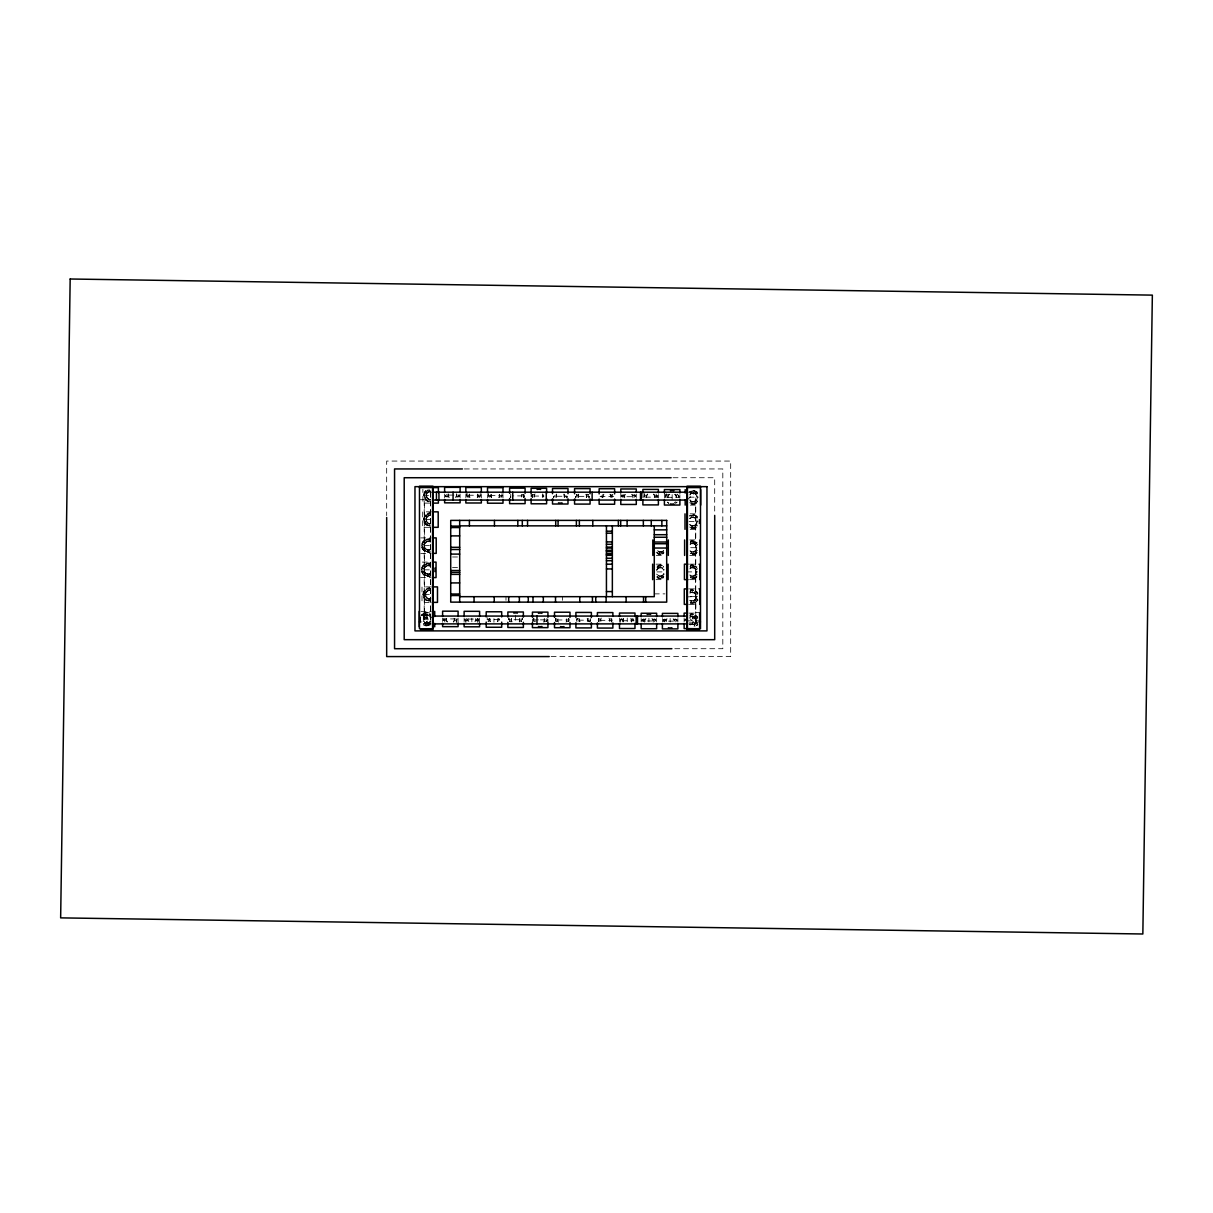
<?xml version="1.0" encoding="UTF-8"?>
<svg xmlns="http://www.w3.org/2000/svg" width="1213" height="1213" viewBox="0 0 1213 1213"><rect width="100%" height="100%" fill="white"/><g stroke="black" fill="none" stroke-linecap="round" stroke-linejoin="round"><path stroke-width="0.75" stroke-dasharray="5 3.75" d="M428.447 490.113L425.202 492.235L424.565 496.996L426.188 499.801L430.63 501.636M426.188 490.931L427.643 493.084L425.202 492.235M430.448 513.311L426.021 515.146L424.171 519.573L426.021 524.016L430.448 525.851M430.645 540.376L428.477 539.36L425.338 540.194L423.034 542.499L422.2 545.638L423.034 548.761L425.338 551.066L428.477 551.9L430.645 550.899M424.034 541.195L425.49 543.348L423.034 542.499M426.021 515.146L427.461 517.284L425.02 516.45M430.479 564.576L428.295 563.575L425.156 564.409L422.867 566.698L422.018 569.837L422.867 572.976L425.156 575.28L428.295 576.114L430.479 575.098M423.853 565.41L425.308 567.548L422.867 566.698M422.458 615.628L423.837 613.657L426.976 612.823L430.433 614.582M430.494 588.987L428.113 588.578L425.308 590.2L423.473 594.628L425.308 599.07L428.113 600.693L430.494 600.283M422.533 614.657L424.034 616.174L423.246 618.6M425.308 590.2L426.764 592.338L424.307 591.504M453.283 621.844L454.359 619.979L456.406 620.54L455.785 622.057M647.712 494.222L646.635 496.087L644.573 495.526L645.21 494.025M689.954 495.086L690.864 493.782L689.803 491.947L691.304 491.31L696.065 491.947L697.445 493.903M689.954 499.665L690.864 500.969L689.803 502.804L691.304 503.44L694.564 503.44L697.369 501.818L695.868 500.302L697.081 497.375L695.868 494.449L697.369 492.933M697.369 501.818L697.445 500.848M689.621 527.018L692.759 527.867L697.187 526.017L695.686 524.516L696.899 521.59L695.686 518.664L697.187 517.147L697.278 518.118M697.187 526.017L697.278 525.062M696.793 552.127L695.292 550.626L695.944 549.762L697.793 550.838L695.489 553.128L692.365 553.962L690.182 552.961M696.611 576.342L695.11 574.841L695.762 573.976L697.611 575.038L695.322 577.343L692.183 578.176L690 577.161M696.489 601.072L694.973 599.571L695.64 598.706L697.475 599.783L695.185 602.073L692.047 602.922L689.863 601.906M696.307 625.286L694.852 623.148L697.308 623.998L694.048 626.12M423.807 495.374L424.717 491.947L427.219 489.461A6.823 6.823 0 0 0 430.63 502.197L425.808 500.196L423.807 495.374L430.63 495.374M423.625 519.573L425.627 514.752L430.448 512.75A6.823 6.823 0 0 0 423.625 519.573L425.627 524.41L430.448 526.412A6.823 6.823 0 0 1 423.625 519.573L430.448 519.573M421.639 545.638C421.563 541.301 426.081 537.844 430.236 539.042A6.823 6.823 0 0 0 421.639 545.638C421.563 549.959 426.081 553.416 430.236 552.218A6.823 6.823 0 0 1 421.639 545.638L430.175 545.638M421.472 569.837C421.381 565.516 425.899 562.059 430.054 563.241A6.823 6.823 0 0 0 421.472 569.837C421.381 574.174 425.899 577.631 430.054 576.433A6.823 6.823 0 0 1 421.472 569.837L429.993 569.837M422.912 594.628L424.914 589.806L429.751 587.805A6.823 6.823 0 0 0 422.912 594.628L424.914 599.465L429.751 601.466A6.823 6.823 0 0 1 422.912 594.628L431.449 594.628M459.181 495.086L458.954 496.86A6.823 6.823 0 0 0 459.181 495.086L445.535 495.086A6.823 6.823 0 0 0 445.762 496.86L445.535 495.086M466.762 495.238L467.005 493.479A6.823 6.823 0 0 0 467.005 497.012L466.762 495.238L480.424 495.238L480.196 493.479A6.823 6.823 0 0 1 480.196 497.012L480.424 495.238M457.18 618.918L456.27 622.33A6.823 6.823 0 0 0 457.18 618.918L443.518 618.918L444.443 622.33A6.823 6.823 0 0 1 443.518 618.918M488.43 495.45L488.672 493.691A6.823 6.823 0 0 0 488.672 497.224L488.43 495.45L502.091 495.45L501.848 493.691A6.823 6.823 0 0 1 501.848 497.224L502.091 495.45M477.77 622.481L478.68 619.07L465.034 619.07A6.823 6.823 0 0 0 465.261 620.829L465.944 622.481M487.353 617.751L487.126 619.509L500.772 619.509L500.544 617.751M524.183 495.905L523.94 497.664A6.823 6.823 0 0 0 523.94 494.131L524.183 495.905L512.235 495.905M508.793 619.722L509.02 617.963A6.823 6.823 0 0 0 508.793 619.722L522.439 619.722A6.823 6.823 0 0 0 522.212 617.963L522.439 619.722M532.037 496.056L532.264 494.282A6.823 6.823 0 0 0 532.264 497.815L532.037 496.056L543.985 496.056M533.356 619.873L533.584 618.099A6.823 6.823 0 0 0 533.584 621.647L533.356 619.873L538.466 619.873M547.002 619.873L546.775 621.647A6.823 6.823 0 0 0 546.775 618.099L547.002 619.873L540.179 619.873M567.077 496.253L566.85 498.027A6.823 6.823 0 0 0 567.077 496.253L553.416 496.253A6.823 6.823 0 0 0 553.659 498.027L553.416 496.253M555.418 619.964L555.66 618.205A6.823 6.823 0 0 0 555.66 621.738L555.418 619.964L569.079 619.964L568.836 621.738A6.823 6.823 0 0 0 568.836 618.205L569.079 619.964M589.139 496.344L588.912 498.118A6.823 6.823 0 0 0 589.139 496.344L575.493 496.344A6.823 6.823 0 0 0 575.72 498.118L575.493 496.344M576.812 620.177L577.039 618.403A6.823 6.823 0 0 0 577.039 621.935L576.812 620.177L590.458 620.177L590.231 621.935A6.823 6.823 0 0 0 590.231 618.403L590.458 620.177M598.327 620.328L598.555 618.554A6.823 6.823 0 0 0 598.555 622.087L598.327 620.328L611.974 620.328L611.746 622.087A6.823 6.823 0 0 0 611.746 618.554L611.974 620.328M621.723 496.708L621.951 494.934A6.823 6.823 0 0 0 621.723 496.708L635.369 496.708A6.823 6.823 0 0 0 635.142 494.934L635.369 496.708M620.404 620.768L620.647 619.009A6.823 6.823 0 0 0 620.647 622.542L620.404 620.768L634.065 620.768M643.815 497.148L644.725 493.736A6.823 6.823 0 0 0 643.815 497.148L657.461 497.148L656.551 493.736A6.823 6.823 0 0 1 657.461 497.148M642.071 620.98L642.314 619.221A6.823 6.823 0 0 0 642.071 620.98L655.733 620.98A6.823 6.823 0 0 0 655.49 619.221L655.733 620.98M665.315 497.315L666.24 493.888A6.823 6.823 0 0 0 665.315 497.315L678.977 497.315L678.052 493.888A6.823 6.823 0 0 1 678.977 497.315M663.314 621.132L663.541 619.358A6.823 6.823 0 0 0 663.314 621.132L676.96 621.132A6.823 6.823 0 0 0 676.733 619.358L676.96 621.132M425.202 498.513L427.158 496.814L424.565 496.996M425.02 522.712L426.976 521.014L424.383 521.211M423.034 548.761L425.005 547.063L422.412 547.26M422.867 572.976L424.823 571.278L422.23 571.459M424.307 597.766L426.263 596.068L423.686 596.265M430.448 617.66L429.038 615.507L430.099 613.657M444.913 622.057L444.079 618.918M470.007 497.315L469.598 496.314L467.536 496.86L467.945 494.495M491.674 497.527L491.265 496.526L489.203 497.072L489.612 494.707M490.355 621.587L489.946 620.586L487.884 621.132L488.687 621.693M512.022 621.799L511.613 620.798L509.551 621.344L509.976 618.979M563.833 494.191L564.257 497.33M585.909 494.282L586.319 495.283L588.381 494.722L587.971 497.087M630.821 618.706L631.245 619.691L633.292 619.146L632.883 621.511M656.066 494.025L656.915 497.148M678.203 495.677L677.582 494.176L675.626 495.874L678.203 495.677L678.416 497.315M663.86 570.474L662.45 568.321L663.511 566.471L663.845 567.381M690.182 542.438L692.365 541.423L696.793 543.257L697.793 544.561L695.944 545.623L695.944 549.762M690 566.638L692.183 565.637L696.611 567.472L697.611 568.776L695.762 569.837L695.762 573.976M697.308 594.461L697.475 593.506L695.64 594.567L695.64 598.706M697.126 618.675L697.308 617.72L695.337 619.418L697.93 619.236M429.008 501.424L429.554 499.377L430.63 499.513M428.826 525.638L429.372 523.576L430.448 523.728M426.855 551.688L427.977 549.353L428.477 551.9M428.477 539.36L428.962 541.908L430.099 539.573M426.673 575.902L427.81 573.567L428.295 576.114M428.295 563.575L428.78 566.107L429.918 563.787M428.113 600.693L429.25 598.358L429.751 600.905M428.598 625.165L425.338 625.165L425.899 623.103L428.037 623.103L428.598 625.165L430.433 623.618M425.338 613.035L425.899 615.097L427.461 615.37L428.598 613.035M660.554 553.962L658.932 553.75L659.493 551.703L660.554 551.839L660.554 553.962L664.027 552.218M660.388 578.176L658.75 577.964L659.311 575.902L660.388 576.054L660.388 578.176L663.845 576.418M662.01 565.849L660.388 565.637L660.873 568.184L662.01 565.849L663.511 566.471M691.304 503.44L691.865 501.378L690.864 500.969M692.926 491.098L693.427 493.646L694.564 491.31M691.137 527.655L692.259 525.32L692.759 527.867M694.382 515.525L692.759 515.313L693.245 517.86L694.382 515.525L697.187 517.147M690.728 553.75L691.865 551.415L692.365 553.962M692.365 541.423L692.85 543.97L693.988 541.635M690.561 577.964L691.107 575.902L689.894 574.886M692.183 565.637L692.668 568.184L693.806 565.849M690.424 602.709L691.562 600.374L692.047 602.922M693.669 590.579L692.047 590.367L692.532 592.914L693.669 590.579L697.475 593.506M693.487 614.794L691.865 614.582L692.365 617.129L693.487 614.794L697.308 617.72M427.492 489.931L428.553 491.781L427.704 492.433M427.31 514.145L428.386 515.995L427.522 516.647M425.338 540.194L426.4 542.044L425.551 542.696M425.156 564.409L426.218 566.259L425.369 566.911M430.585 572.824L429.372 573.84L429.918 575.902M426.612 589.2L427.673 591.049L426.809 591.701M423.837 613.657L424.899 615.507L424.034 616.174M430.099 624.528L429.038 622.694L430.448 620.54M675.611 501.833L674.322 502.576M656.915 567.381L660.388 565.637M663.693 553.128L662.632 551.278L663.496 550.626M657.249 566.471L658.31 568.321L656.385 570.838M663.511 577.343L662.45 575.493L663.86 573.34M696.065 502.804L695.004 500.969L695.868 500.302M695.898 527.018L694.822 525.168L695.686 524.516M690.076 544.713L691.289 543.697L690.728 541.635M695.489 553.128L694.427 551.278L695.292 550.626M689.894 568.927L691.107 567.911L690.561 565.849M695.322 577.343L694.245 575.493L695.11 574.841M695.185 602.073L694.124 600.223L694.973 599.571M695.004 626.287L693.942 624.437L694.791 623.785M426.627 496.435L426.627 494.298L424.565 493.752M426.445 520.65L426.445 518.512L424.383 517.951M447.097 497.269L446.718 494.343M424.474 546.699L424.474 544.561L422.412 544M446.293 496.724L448.355 496.162L448.355 494.025M456.361 494.025L456.361 496.162L458.423 496.724L458.014 494.343M424.292 570.914L424.292 568.776L422.23 568.215M469.598 496.314L469.598 494.161M425.748 595.704L425.748 593.566L423.686 593.005M477.604 494.161L477.604 496.314L479.651 496.86L479.241 494.495M423.246 619.585L424.899 622.694L423.837 624.528L425.338 625.165M491.265 496.526L491.265 494.373M499.256 494.373L499.256 496.526L501.318 497.072L500.908 494.707M444.292 620.54L446.354 619.979L446.627 618.418M523.409 497.527L523.409 494.267L521.347 494.828L520.817 497.33M466.596 621.253L466.217 618.327M465.807 620.692L467.854 620.146L468.127 618.569M532.795 497.679L532.795 494.434L534.857 494.98L535.388 497.497M489.946 620.586L489.946 618.448M497.952 618.448L497.542 621.587M556.251 497.33L556.661 494.191M511.613 620.798L511.613 618.66M519.619 618.66L519.619 620.798L521.681 621.344L520.877 621.905M578.313 497.421L578.313 495.283L576.251 494.722L577.054 494.176M586.319 495.283L586.319 497.421M544.182 618.797L544.182 620.95L546.244 621.496L546.244 618.251M602.876 497.573L603.892 494.207M612.14 494.313L612.944 494.874L610.882 495.42L610.882 497.573M556.191 618.342L556.191 621.587L558.253 621.041L558.768 618.524M568.306 618.342L568.306 621.587L566.244 621.041L565.728 618.524M634.187 497.451L634.611 495.086L632.549 495.632L632.276 497.194M579.632 621.238L579.632 619.1L577.57 618.554L577.57 621.799L580.163 621.617M587.638 619.1L587.638 621.238L589.7 621.799L589.7 618.554L587.107 618.736M656.703 495.526L654.641 496.087L654.777 497.148M599.086 621.951L599.086 618.706L601.148 619.252L601.678 621.769M611.216 621.951L611.216 618.706L609.153 619.252L608.623 621.769M676.141 496.238L676.293 497.315M623.239 621.844L623.239 619.691L621.177 619.146L621.587 621.511M631.245 619.691L631.245 621.844M654.55 621.723L654.959 619.358L652.897 619.919L652.624 621.481M675.777 621.875L676.202 619.509L674.14 620.055L673.867 621.617M695.868 619.782L695.868 621.92L697.93 622.481M427.492 500.802L428.553 498.952L429.554 499.377M427.31 525.017L428.386 523.167L429.372 523.576M425.338 551.066L426.4 549.216L427.401 549.625M425.156 575.28L426.218 573.431L427.219 573.84M426.612 600.071L427.673 598.221L428.674 598.631M658.932 553.75L657.416 553.128L658.492 551.278L657.628 550.626M694.003 493.373L695.004 493.782L696.065 491.947M658.75 577.964L657.249 577.343L658.31 575.493L656.385 572.976M693.821 517.587L694.822 517.996L695.898 516.147M693.427 543.697L694.427 544.106L695.489 542.256M693.245 567.911L694.245 568.321L695.322 566.471M693.123 592.641L694.124 593.051L695.185 591.201M692.941 616.856L693.942 617.265L695.004 615.416M429.008 489.309L429.554 491.371L428.553 491.781M428.826 513.524L429.372 515.586L428.386 515.995M426.855 539.573L427.401 541.635L426.4 542.044M430.099 551.688L429.538 549.625L430.539 549.216M426.673 563.787L427.219 565.834L426.218 566.259M428.113 588.578L428.674 590.64L427.673 591.049M425.899 615.097L424.899 615.507M428.037 623.103L429.038 622.694M691.304 491.31L691.865 493.373L690.864 493.782M694.564 503.44L694.003 501.378L695.004 500.969M662.192 553.75L661.631 551.703L662.632 551.278M692.759 515.313L689.621 516.147M691.137 515.525L691.683 517.587L689.818 518.664M658.75 565.849L659.311 567.911L658.31 568.321M694.382 527.655L693.821 525.593L694.822 525.168M662.01 577.964L661.449 575.902L662.45 575.493M693.988 553.75L693.427 551.703L694.427 551.278M693.806 577.964L693.245 575.902L694.245 575.493M689.863 591.383L692.047 590.367M690.424 590.579L690.97 592.641L689.97 593.051M693.669 602.709L693.123 600.647L694.124 600.223M689.681 615.598L691.865 614.582M690.242 614.794L690.788 616.856L689.803 617.265M554.599 495.511L554.599 496.996M456.619 618.918L456.406 620.54M565.895 496.996L565.895 495.511M488.308 618.766L488.308 620.252M601.239 495.753L601.239 497.239M499.589 620.252L499.589 618.766M612.535 497.239L612.535 495.753M644.361 497.148L644.573 495.526M646.499 497.148L646.635 496.087M665.876 497.315L666.71 494.176L668.666 495.874L666.089 495.677M667.999 497.315L668.151 496.238M426.188 499.801L427.704 498.3L428.553 498.952M426.021 524.016L427.522 522.515L428.386 523.167M424.034 550.065L425.551 548.564L426.4 549.216M423.853 574.28L425.369 572.779L426.218 573.431M425.308 599.07L426.809 597.569L427.673 598.221M694.427 544.106L695.292 544.758L696.793 543.257M694.245 568.321L695.11 568.973L696.611 567.472M694.124 593.051L694.973 593.718L696.489 592.202M693.942 617.265L694.791 617.917L696.307 616.416M686.998 500.044L695.762 492.19L695.762 623.603L692.744 623.603M433.223 492.19L424.216 492.19L424.216 623.891L432.98 616.068M430.63 491.22L429.554 491.371M430.448 515.434L429.372 515.586M428.477 541.483L427.401 541.635M428.477 549.777L429.538 549.625M428.295 565.698L427.219 565.834M428.295 573.992L429.372 573.84M429.751 588.366L429.751 590.488L428.674 590.64M429.751 598.782L430.812 598.631M692.926 493.236L691.865 493.373M692.926 503.653L692.926 501.515L694.003 501.378M692.759 517.451L691.683 517.587M660.554 551.839L661.631 551.703M692.759 525.729L693.821 525.593M660.388 567.76L659.311 567.911M692.365 543.545L691.289 543.697M660.388 576.054L661.449 575.902M692.365 551.839L693.427 551.703M692.183 567.76L691.107 567.911M692.183 578.176L692.183 576.054L693.245 575.902M692.047 592.505L690.97 592.641M692.047 600.784L693.123 600.647M691.865 616.704L690.788 616.856M423.549 613.187L421.063 615.688A6.823 6.823 0 0 1 423.549 613.187L426.976 612.277L430.388 613.187A6.823 6.823 0 0 0 425.202 612.504M426.627 494.298L427.037 493.297M456.361 496.162L455.345 497.375M426.445 518.512L426.87 517.511M457.619 497.269L458.423 496.724M477.604 496.314L477.179 497.315M478.862 497.421L479.651 496.86M424.474 544.561L424.884 543.56M499.256 496.526L498.846 497.527M424.292 568.776L424.702 567.775M542.332 497.497L542.332 494.616M425.748 593.566L426.157 592.566M578.313 495.283L578.737 494.282M622.906 497.451L623.285 494.525M622.481 495.086L624.543 495.632L625.559 494.419M477.118 621.253L477.922 620.692L475.86 620.146L474.844 621.359M519.619 620.798L519.209 621.799M544.182 620.95L543.773 621.951M621.177 619.146L621.981 618.585M623.239 619.691L623.649 618.706M643.254 621.723L643.648 618.812M642.845 619.358L644.907 619.919L645.923 618.691M664.497 621.875L664.876 618.948M664.072 619.509L666.134 620.055L667.15 618.842M695.868 621.92L695.458 622.921M430.812 590.64L429.751 590.488M691.865 501.378L692.926 501.515M691.107 575.902L692.183 576.054M689.666 491.401L694.7 490.78L697.763 492.554A6.823 6.823 0 0 0 691.167 490.78M689.484 515.616L694.518 514.994L697.581 516.753A6.823 6.823 0 0 0 690.985 514.994M656.961 566.001L660.388 565.076L663.799 566.001A6.823 6.823 0 0 0 658.614 565.319M668.56 495.238L669.864 494.328M536.176 620.95L534.114 621.496L534.114 618.251M430.539 542.044L429.538 541.635M658.492 551.278L659.493 551.703M662.45 568.321L661.449 567.911M429.038 615.507L428.037 615.097M658.31 575.493L659.311 575.902M424.899 622.694L425.899 623.103M689.97 600.223L690.97 600.647M689.803 624.437L693.942 624.437M686.558 596.978L697.536 596.296M464.352 468.946L722.812 468.946L722.812 648.712L673.761 648.712M673.048 477.725L714.7 477.725L714.7 513.493M686.998 492.19L695.762 492.19M600.056 496.496L613.702 496.496M689.105 497.163L698.37 497.163M419.486 499.695L424.595 499.695L424.595 612.595L421.184 612.595M429.766 503.107L422.882 503.107L422.882 489.339M690.349 505.124L697.232 505.124M431.312 511.841L422.7 511.841L422.7 527.321L431.312 527.321M690.167 513.842L697.05 513.842M689.09 521.59L698.248 521.59M690.167 529.338L697.05 529.338M420.729 537.89L431.055 537.89M689.772 539.952L696.656 539.952M690.652 547.7L697.475 547.7M420.729 553.371L431.055 553.371M656.263 555.433L664.86 555.433M689.772 555.433L696.656 555.433M452.525 556.979L457.892 556.979M422.276 562.104L430.873 562.104M656.081 564.166L664.679 564.166M689.606 564.166L699.916 564.166M452.525 567.426L457.892 567.426M656.961 571.899L663.799 571.899M686.679 571.899L697.672 571.899M420.547 577.585L430.873 577.585M656.081 579.647L664.679 579.647M689.606 579.647L698.203 579.647M430.6 586.895L422.003 586.895L422.003 602.376L430.615 602.543M689.469 588.896L699.795 588.896M654.277 593.87L664.921 593.87M695.762 595.78L695.762 609.305M690.333 596.644L697.172 596.644M689.469 604.392L698.066 604.392M420.941 611.352L431.267 611.352M700.492 612.595L695.383 612.595L695.383 499.695M689.287 613.111L697.884 613.111M424.216 616.962L427.234 616.962L427.234 623.891M695.762 616.962L692.744 616.962L692.744 623.891L689.363 623.891M424.216 617.538L427.234 617.538M692.744 617.538L695.762 617.538M424.216 618.766L427.234 618.766M692.744 618.766L695.762 618.766M423.549 619.1L430.388 619.1M686.376 620.859L698.688 620.859M692.744 622.663L695.762 622.663M427.234 622.86L430.615 622.86M689.363 622.86L692.744 622.86M424.216 623.285L427.234 623.285M424.216 623.891L432.359 623.891M551.127 656.582L730.681 656.582L730.681 461.061L386.674 461.061L386.674 515.586M695.868 494.449L695.004 493.782M674.443 494.328L675.732 495.238M695.686 518.664L694.822 517.996M689.818 524.516L691.683 525.593M656.127 552.127L657.416 553.128M691.167 503.971L694.7 503.971L697.763 502.197A6.823 6.823 0 0 1 691.167 503.971L689.666 503.35M690.985 528.186L694.518 528.186L697.581 526.412A6.823 6.823 0 0 1 690.985 528.186L689.484 527.564M658.795 554.296L663.981 553.613A6.823 6.823 0 0 1 658.795 554.296L657.143 553.613M658.614 578.495L663.799 577.813A6.823 6.823 0 0 1 658.614 578.495L656.961 577.813M425.202 625.696L430.388 625.013A6.823 6.823 0 0 1 425.202 625.696L423.549 625.013M631.533 494.419L632.549 495.632M609.866 494.207L610.882 495.42M695.944 545.623L695.292 544.758M695.762 569.837L695.11 568.973M449.371 497.375L448.355 496.162M427.037 497.436L427.704 498.3M695.64 594.567L694.973 593.718M426.87 521.651L427.522 522.515M695.458 618.782L694.791 617.917M673.124 618.842L674.14 620.055M651.881 618.691L652.897 619.919M424.884 547.7L425.551 548.564M424.702 571.914L425.369 572.779M426.157 596.705L426.809 597.569M468.87 621.359L467.854 620.146M654.641 496.087L653.564 494.222M633.808 494.525L634.611 495.086M587.577 494.176L588.381 494.722M675.398 618.948L676.202 619.509M654.171 618.812L654.959 619.358M467.536 496.86L468.339 497.421M632.504 618.585L633.292 619.146M509.551 621.344L510.355 621.905M446.354 619.979L447.415 621.844M689.818 618.585L695.443 623.603M624.816 497.194L624.543 495.632M576.675 497.087L576.251 494.722M666.407 621.617L666.134 620.055M645.18 621.481L644.907 619.919M521.256 618.979L521.681 621.344M477.513 618.327L477.922 620.692M475.587 618.569L475.86 620.146M454.071 618.418L454.359 619.979M691.289 551.703L690.076 550.672M429.372 565.834L430.585 566.865M656.915 576.418L657.249 577.343M423.504 623.618L423.837 624.528M697.308 598.828L697.475 599.783M697.126 623.027L697.308 623.998M465.034 619.07L465.261 620.829M684.132 618.266L684.132 621.708M679.886 494.722L679.886 498.164M677.885 618.554L677.885 621.996M672.154 494.601L672.154 501.818M670.137 618.418L670.137 622.026M664.406 493.009L664.406 498.164M662.389 618.554L662.389 621.996M658.386 494.57L658.386 498.012M656.642 618.403L656.642 621.844M648.91 618.281L648.91 621.89M642.89 492.857L642.89 498.012M641.161 618.403L641.161 621.844M636.294 494.131L636.294 497.573M627.242 618.069L627.242 621.678M620.798 492.402L620.798 497.573M619.494 618.19L619.494 621.632M562.574 596.675L562.574 600.314M547.927 619.009L547.927 622.451M532.431 619.009L532.431 622.451M531.112 493.464L531.112 496.905M515.616 615.218L515.616 622.436M505.988 596.675L505.988 600.314M503.001 494.586L503.001 498.027M493.949 618.615L493.949 622.224M487.52 494.586L487.52 498.027M481.334 494.373L481.334 497.815M479.605 618.205L479.605 623.376M471.857 618.16L471.857 621.769M465.853 494.373L465.853 497.815M464.124 618.205L464.124 621.647M460.106 494.237L460.106 497.679M458.089 618.054L458.089 623.209M444.625 494.237L444.625 497.679M442.609 618.054L442.609 621.496M430.615 492.19L430.615 623.891M430.509 492.19L430.509 623.891M426.976 612.777L426.976 625.423M430.448 524.001A4.412 4.412 0 0 1 426.036 519.573A4.412 4.412 0 0 1 430.448 515.161M690.152 543.864A4.412 4.412 0 0 1 696.778 547.7A4.412 4.412 0 0 1 690.152 551.521M664.208 574.113A4.412 4.412 0 0 1 656.551 574.113M656.551 569.701A4.412 4.412 0 0 1 664.208 569.701M663.678 550.823A4.412 4.412 0 0 1 657.446 550.823M477.861 494.1A4.412 4.412 0 0 1 477.422 497.451M469.765 497.451A4.412 4.412 0 0 1 469.325 494.1M499.529 494.313A4.412 4.412 0 0 1 499.089 497.664M491.432 497.664A4.412 4.412 0 0 1 490.992 494.313M667.726 497.315A4.412 4.412 0 0 1 669.03 494.191M675.262 494.191A4.412 4.412 0 0 1 676.566 497.315M646.226 497.148A4.412 4.412 0 0 1 647.515 494.04M653.762 494.04A4.412 4.412 0 0 1 655.05 497.148M632.367 494.495A4.412 4.412 0 0 1 632.807 497.846M624.286 497.846A4.412 4.412 0 0 1 624.725 494.495M610.7 494.282A4.412 4.412 0 0 1 611.14 497.633M602.618 497.633A4.412 4.412 0 0 1 603.058 494.282M586.137 494.146A4.412 4.412 0 0 1 586.576 497.497M578.055 497.497A4.412 4.412 0 0 1 578.495 494.146M555.979 497.406A4.412 4.412 0 0 1 556.433 494.055M564.075 494.055A4.412 4.412 0 0 1 564.515 497.406M542.681 493.843A4.412 4.412 0 0 1 543.121 497.194M534.599 497.194A4.412 4.412 0 0 1 535.039 493.843M521.62 494.752A4.412 4.412 0 0 1 521.62 497.042M430.888 598.904A4.412 4.412 0 0 1 425.323 594.628A4.412 4.412 0 0 1 430.888 590.367M430.509 573.673A4.412 4.412 0 0 1 423.883 569.837A4.412 4.412 0 0 1 430.509 566.016M430.676 549.459A4.412 4.412 0 0 1 424.065 545.638A4.412 4.412 0 0 1 430.676 541.802M430.63 499.786A4.412 4.412 0 0 1 426.218 495.374A4.412 4.412 0 0 1 430.63 490.947M456.619 493.949A4.412 4.412 0 0 1 456.179 497.3M448.537 497.3A4.412 4.412 0 0 1 448.097 493.949M430.797 621.299A4.412 4.412 0 0 1 423.14 621.299M423.14 616.886A4.412 4.412 0 0 1 430.797 616.886M454.769 618.918A4.412 4.412 0 0 1 453.48 622.042M447.233 622.042A4.412 4.412 0 0 1 445.929 618.918M478.68 619.07A6.823 6.823 0 0 1 478.453 620.829M476.269 619.07A4.412 4.412 0 0 1 475.678 621.268M468.036 621.268A4.412 4.412 0 0 1 467.445 619.07M498.209 618.372A4.412 4.412 0 0 1 497.77 621.723M490.128 621.723A4.412 4.412 0 0 1 489.688 618.372M519.877 618.585A4.412 4.412 0 0 1 519.437 621.935M511.795 621.935A4.412 4.412 0 0 1 511.355 618.585M544.44 618.736A4.412 4.412 0 0 1 544 622.087M566.516 618.827A4.412 4.412 0 0 1 566.077 622.178M558.42 622.178A4.412 4.412 0 0 1 557.98 618.827M587.896 619.024A4.412 4.412 0 0 1 587.896 621.314M579.374 621.314A4.412 4.412 0 0 1 579.374 619.024M608.971 618.114A4.412 4.412 0 0 1 609.411 621.465M600.89 621.465A4.412 4.412 0 0 1 601.33 618.114M631.063 618.569A4.412 4.412 0 0 1 631.503 621.92M622.966 621.92A4.412 4.412 0 0 1 623.406 618.569M652.73 618.782A4.412 4.412 0 0 1 653.17 622.133M644.634 622.133A4.412 4.412 0 0 1 645.073 618.782M665.725 621.132A4.412 4.412 0 0 1 666.316 618.918M673.958 618.918A4.412 4.412 0 0 1 674.549 621.132M689.636 518.467A4.412 4.412 0 0 1 695.883 518.467A4.412 4.412 0 0 1 695.883 524.713A4.412 4.412 0 0 1 689.636 524.713M689.818 494.252A4.412 4.412 0 0 1 696.05 494.252A4.412 4.412 0 0 1 696.05 500.499A4.412 4.412 0 0 1 689.818 500.499M689.97 568.078A4.412 4.412 0 0 1 696.596 571.899A4.412 4.412 0 0 1 689.97 575.735M689.833 592.823A4.412 4.412 0 0 1 696.459 596.644A4.412 4.412 0 0 1 689.833 600.465M689.666 617.038A4.412 4.412 0 0 1 696.277 620.859A4.412 4.412 0 0 1 689.666 624.68M510.749 494.131L510.749 497.664A6.823 6.823 0 0 1 510.749 494.131M685.269 619.085L685.042 620.859A6.823 6.823 0 0 1 685.269 619.085M697.96 600.056L695.458 602.558L690.273 603.24A6.823 6.823 0 0 0 697.96 600.056M697.778 624.27L696.702 625.681A6.823 6.823 0 0 0 697.778 624.27M676.975 502.137L675.565 503.213A6.823 6.823 0 0 0 676.975 502.137M697.187 552.521L694.124 554.296L690.591 554.296A6.823 6.823 0 0 0 697.187 552.521M697.005 576.736L693.942 578.495L690.409 578.495A6.823 6.823 0 0 0 697.005 576.736M692.365 540.862L690.591 541.104A6.823 6.823 0 0 1 697.187 542.863L692.365 540.862M692.183 565.076L690.409 565.319A6.823 6.823 0 0 1 697.005 567.077L692.183 565.076M692.047 589.821L690.273 590.049A6.823 6.823 0 0 1 697.96 593.233L695.458 590.731L692.047 589.821M691.865 614.021L690.106 614.263A6.823 6.823 0 0 1 697.778 617.447L695.276 614.946L691.865 614.021M668.727 503.213L667.317 502.137A6.823 6.823 0 0 0 668.727 503.213"/><path stroke-width="1.5" d="M462.471 468.946L394.559 468.946L394.559 648.712L671.881 648.712M671.153 477.725L404.202 477.725L404.202 639.676L714.7 639.676L714.7 515.389M419.486 487.581L432.571 487.581L432.571 628.743L419.486 628.743L419.486 486.246L432.98 486.246L432.98 629.835L420.911 629.835L420.911 628.743M433.208 487.626L438.378 487.626L438.378 492.781M700.492 487.581L687.422 487.581L687.422 628.743M432.98 492.19L686.998 492.19M432.98 500.044L686.998 500.044M433.208 503.107L438.378 503.107L438.378 499.665M433.026 511.841L438.196 511.841L438.196 527.321L433.026 527.321M459.682 525.851L666.695 525.851M450.72 526.108L459.682 526.108M450.72 527.564L459.682 527.564M654.277 529.854L666.695 529.854M606.439 531.203L612.353 531.203M606.439 533.204L612.353 533.204M654.277 534.706L666.695 534.706M450.72 535.888L459.682 535.888M654.277 537.253L666.695 537.253M432.768 537.89L436.21 537.89L436.21 553.371L432.768 553.371M606.439 541.893L612.353 541.893M654.277 542.029L666.695 542.029M654.277 543.742L666.695 543.742M606.439 544.303L612.353 544.303M606.439 547.108L612.353 547.108M450.72 547.321L459.682 547.321M606.439 548.049L612.353 548.049M654.277 548.033L666.695 548.033M450.72 549.519L459.682 549.519M606.439 550.368L612.353 550.368M606.439 550.702L612.353 550.702M606.439 551.688L612.353 551.688M606.439 553.932L612.353 553.932M450.72 554.098L459.682 554.098M606.439 554.356L612.353 554.356M606.439 555.327L612.353 555.327M606.439 558.268L612.353 558.268M606.439 560.679L612.353 560.679M432.601 562.104L436.043 562.104L436.043 577.585L432.601 577.585M606.439 564.197L612.353 564.197M687.877 564.166L684.435 564.166L684.435 579.647L687.877 579.647M606.439 568.942L612.353 568.942M450.72 570.519L459.682 570.519M450.72 572.369L459.682 572.369M450.72 574.371L459.682 574.371M450.72 582.922L459.682 582.922M432.328 586.895L437.484 586.895L437.484 602.376L432.328 602.376M687.741 588.896L684.299 588.896L684.299 604.392L687.741 604.392M606.439 591.565L612.353 591.565M450.72 594.021L459.682 594.021M450.72 595.538L459.682 595.538M459.682 596.675L654.277 596.675L654.277 525.851M687.559 613.111L684.132 613.111L684.132 616.553M432.98 616.068L686.998 616.068M419.486 621.89L420.911 621.89M699.067 621.89L700.492 621.89M432.359 623.891L687.68 623.891M549.231 656.582L386.674 656.582L386.674 517.466M700.674 489.627L700.674 505.124M700.098 539.952L700.098 555.433M699.916 564.166L699.916 579.647M699.795 588.896L699.795 604.392M699.613 613.111L699.613 628.592M699.067 628.743L699.067 629.835L686.998 629.835L686.998 486.246L700.492 486.246L700.492 628.743L684.132 628.592L684.132 623.437M685.193 489.627L685.193 493.069M685.193 499.953L685.193 505.124M685.011 513.842L685.011 529.338M684.617 539.952L684.617 555.433M679.886 493.009L679.886 489.567L664.406 489.567L664.406 493.009M679.886 499.892L679.886 505.048L664.406 505.048L664.406 499.892M677.885 616.826L677.885 613.384L662.389 613.384L662.389 616.826M677.885 623.709L677.885 628.88L662.389 628.88L662.389 623.709M668.302 539.952L668.302 555.433M668.12 564.166L668.12 579.647M661.873 520.392L661.873 525.851M658.386 492.857L658.386 489.415L642.89 489.415L642.89 492.857M658.386 499.741L658.386 504.896L642.89 504.896L642.89 499.741M656.642 616.689L656.642 613.247L641.161 613.247L641.161 616.689M656.642 623.558L656.642 628.728L641.161 628.728L641.161 623.558M652.821 539.952L652.821 555.433M652.639 564.166L652.639 579.647M651.26 520.392L651.26 525.851M645.695 596.675L645.695 602.133M643.345 520.392L643.345 525.851M643.542 596.675L643.542 602.133M641.055 492.19L641.055 500.044M640.509 492.19L640.509 500.044M637.507 616.068L637.507 623.891M637.083 616.068L637.083 623.891M636.582 616.068L636.582 623.891M636.294 492.402L636.294 488.96L620.798 488.96L620.798 492.402M636.294 499.286L636.294 504.456L620.798 504.456L620.798 499.286M636.309 616.068L636.309 623.891M634.975 616.477L634.975 613.035L619.494 613.035L619.494 616.477M634.975 623.346L634.975 628.516L619.494 628.516L619.494 623.346M627.106 520.392L627.106 525.851M626.12 596.675L626.12 602.133M620.692 520.392L620.692 525.851M618.357 520.392L618.357 525.851M614.627 493.918L614.627 488.748L599.146 488.748L599.146 493.918M614.627 499.074L614.627 504.244L599.146 504.244L599.146 499.074M612.883 616.022L612.883 612.58L597.403 612.58L597.403 616.022M612.883 622.906L612.883 628.061L597.403 628.061L597.403 622.906M612.353 525.851L612.353 596.675M606.439 525.851L606.439 596.675M606.121 596.675L606.121 602.133M595.735 596.675L595.735 602.133M592.793 520.392L592.793 525.851M592.444 596.675L592.444 602.133M592.126 492.19L592.126 500.044M591.383 617.584L591.383 612.429L575.902 612.429L575.902 617.584M591.383 622.754L591.383 627.909L575.902 627.909L575.902 622.754M590.064 493.767L590.064 488.612L574.568 488.612L574.568 493.767M590.064 498.937L590.064 504.092L574.568 504.092L574.568 498.937M579.753 596.675L579.753 602.133M579.359 520.392L579.359 525.851M576.387 520.392L576.387 525.851M569.989 617.387L569.989 612.216L554.508 612.216L554.508 617.387M569.989 622.542L569.989 627.712L554.508 627.712L554.508 622.542M567.987 493.676L567.987 488.521L552.506 488.521L552.506 493.676M567.987 498.831L567.987 504.002L552.506 504.002L552.506 498.831M558.071 520.392L558.071 525.851M555.721 520.392L555.721 525.851M555.524 596.675L555.524 602.133M547.927 617.296L547.927 612.125L532.431 612.125L532.431 617.296M547.927 622.451L547.927 627.621L532.431 627.621L532.431 622.451M546.608 493.464L546.608 488.308L531.112 488.308L531.112 493.464M546.608 498.634L546.608 503.789L531.112 503.789L531.112 498.634M546.259 492.19L546.259 500.044M543.318 596.675L543.318 602.133M536.98 616.068L536.98 623.891M533.007 596.675L533.007 602.133M528.277 596.675L528.277 602.133M527.549 520.392L527.549 525.851M525.093 493.312L525.093 488.157L509.612 488.157L509.612 493.312M525.093 498.482L525.093 503.638L509.612 503.638L509.612 498.482M523.364 617.144L523.364 611.989L507.868 611.989L507.868 617.144M523.364 622.314L523.364 627.47L507.868 627.47L507.868 622.314M522.303 520.392L522.303 525.851M519.361 596.675L519.361 602.133M517.815 520.392L517.815 525.851M512.75 492.19L512.75 500.044M508.687 596.675L508.687 602.133M503.001 492.872L503.001 487.702L487.52 487.702L487.52 492.872M503.001 499.756L503.001 503.198L487.52 503.198L487.52 499.756M501.697 616.932L501.697 611.777L486.201 611.777L486.201 616.932M501.697 622.102L501.697 627.257L486.201 627.257L486.201 622.102M494.449 520.392L494.449 525.851M494.222 596.675L494.222 602.133M481.334 492.66L481.334 487.49L465.853 487.49L465.853 492.66M481.334 499.544L481.334 502.986L465.853 502.986L465.853 499.544M479.605 616.492L479.605 611.322L464.124 611.322L464.124 616.492M479.605 623.376L479.605 626.803L464.124 626.803L464.124 623.376M474.056 596.675L474.056 602.133M469.401 520.392L469.401 525.851M460.106 492.508L460.106 487.353L444.625 487.353L444.625 492.508M460.106 499.392L460.106 502.834L444.625 502.834L444.625 499.392M459.682 520.392L459.682 602.133M458.089 616.34L458.089 611.17L442.609 611.17L442.609 616.34M458.089 623.209L458.089 626.651L442.609 626.651L442.609 623.209M453.071 492.19L453.071 500.044M438.954 492.19L438.954 500.044M436.453 492.19L436.453 500.044M434.709 611.352L434.709 616.522M434.709 623.406L434.709 626.848M419.228 611.352L419.228 626.848M673.912 503.895A6.823 6.823 0 0 1 670.38 503.895M670.38 490.719A6.823 6.823 0 0 1 673.912 490.719M562.013 502.849A6.823 6.823 0 0 1 558.48 502.849M537.086 489.461A6.823 6.823 0 0 1 540.619 489.461M434.891 568.078A6.823 6.823 0 0 1 434.891 571.611M420.38 620.859A6.823 6.823 0 0 1 420.38 617.326M513.842 613.126A6.823 6.823 0 0 1 517.375 613.126M541.953 626.469A6.823 6.823 0 0 1 538.405 626.469M538.405 613.278A6.823 6.823 0 0 1 541.953 613.278M564.015 626.56A6.823 6.823 0 0 1 560.482 626.56M647.136 614.385A6.823 6.823 0 0 1 650.668 614.385M671.896 627.728A6.823 6.823 0 0 1 668.363 627.728M699.355 519.816A6.823 6.823 0 0 1 699.355 523.349M70.172 279.005L60.65 917.877L1142.843 933.995L1152.35 295.123L70.172 279.005M706.952 486.656L414.967 486.656L414.967 630.896L706.952 630.896L706.952 486.656M666.695 520.392L450.72 520.392L450.72 602.133L666.695 602.133L666.695 520.392"/></g></svg>
